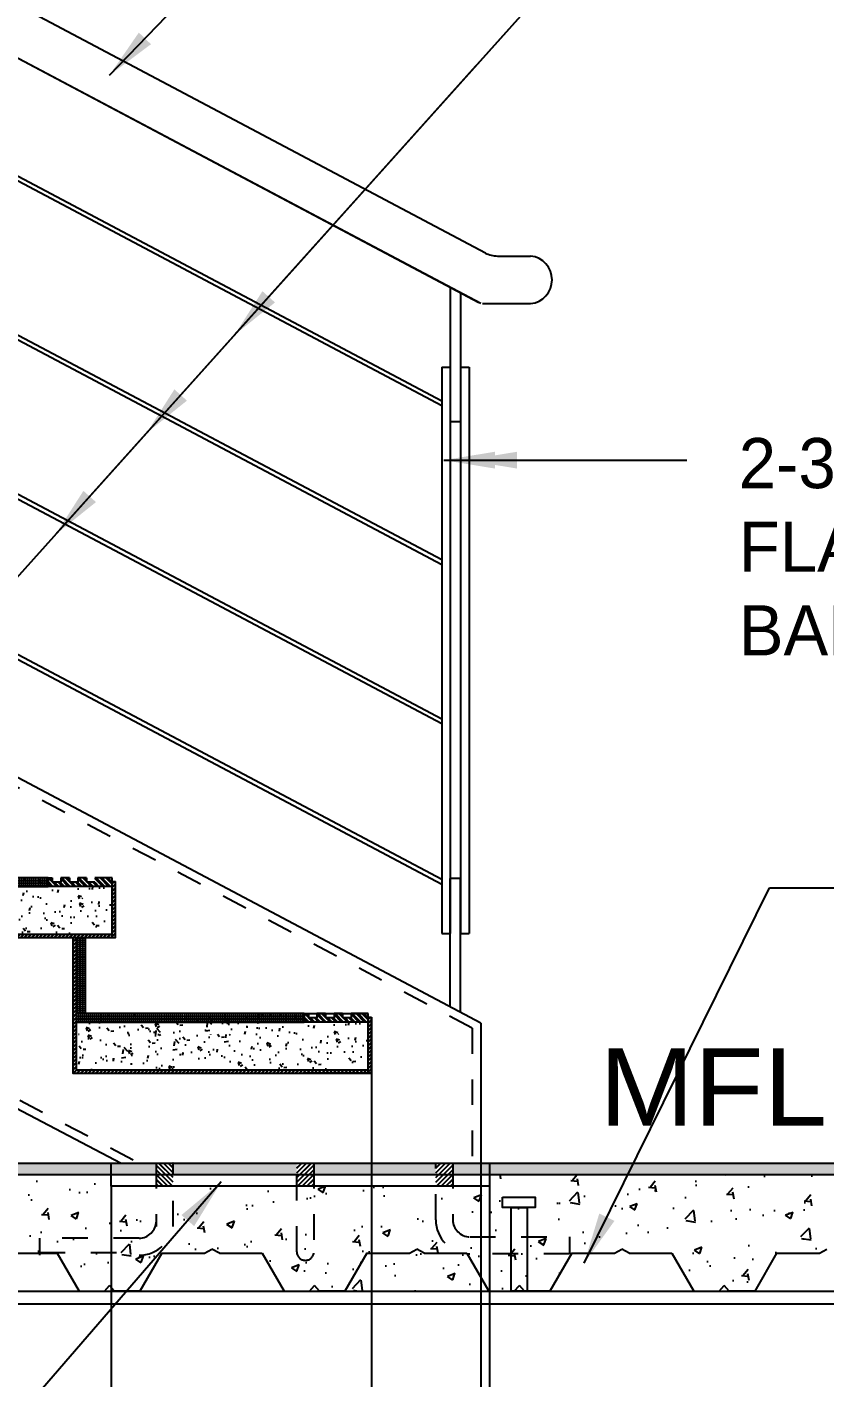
# Model space of a CAD drawing. Header units: millimetres. Extents: x 2148 to 2681, y 758 to 986.
# Drawn here: x 2606.1 to 2609.21, y 872.57 to 877.84 of the extents above; entities that cross this region are included whole.
import ezdxf

# ---------------------------------------------------------------- set-up
doc = ezdxf.new("R2010")
doc.units = ezdxf.units.MM
doc.linetypes.add('27-A-2008-DD$0$LVL 5$0$xa-fp_t1_l05-09$0$HIDDEN2', pattern=[0.1875, 0.125, -0.0625])
doc.linetypes.add('HIDDEN', pattern=[0.375, 0.25, -0.125])
for name, color, linetype in [('1', 2, 'Continuous'), ('4CO', 4, 'Continuous'), ('A-DETAILS', 1, 'Continuous'), ('A-Hatch', 253, 'Continuous'), ('A-Stairs', 1, 'Continuous'), ('A-Wall', 4, 'Continuous'), ('A_BEAM', 2, 'HIDDEN'), ('A_TILES', 8, 'Continuous'), ('HATCH', 8, 'Continuous')]:
    doc.layers.add(name, color=color, linetype=linetype)
doc.styles.add('ARIALNW', font='ARIALN.TTF')
doc.styles.add('MMTX$0$ESMX$0$X-OPTA1D', font='x-opta1d')
doc.dimstyles.new('DIM 100', dxfattribs={"dimtxt": 0.2, "dimasz": 0.2, "dimexe": 0.1, "dimexo": 0, "dimgap": 0.05, "dimtad": 1, "dimzin": 0, "dimdsep": 46, "dimtxsty": 'ARIALNW', "dimcen": 0.09, "dimclrd": 6, "dimclre": 6, "dimclrt": 13, "dimadec": 0, "dimazin": 0, "dimtfac": 1, "dimtofl": 0, "dimtmove": 2, "dimatfit": 3, "dimfxl": 1, "dimtolj": 1, "dimtzin": 0, "dimarcsym": 0})
doc.dimstyles.new('DIM 30', dxfattribs={"dimtxt": 0.32, "dimasz": 0.27, "dimexe": 0.1, "dimexo": 0, "dimgap": 0.08, "dimtad": 1, "dimlfac": 0.3, "dimrnd": 0.005, "dimzin": 1, "dimdsep": 46, "dimtxsty": 'ARIALNW', "dimcen": 0.09, "dimclrd": 6, "dimclre": 6, "dimclrt": 13, "dimadec": 0, "dimazin": 0, "dimtfac": 1, "dimtofl": 0, "dimtmove": 2, "dimatfit": 3, "dimfxl": 1, "dimtolj": 1, "dimtzin": 0, "dimarcsym": 0})
pattern_1 = [(130, (11261.81057, -2084.30246), (-0.1349516065, -0.01180673), [0.014111111, -0.155222222]), (185, (11261.81057, -2084.30246), (0.026105797, 0.141523439), [0.0112888889, -0.1241777777]), (79.549, (11261.79932, -2084.30344), (-0.1088462974, 0.129716065), [0.0119925926, -0.1319185184]), (133.8158, (11261.81057, -2084.26483), (-0.2007992893, -0.031142465), [0.0211666666, -0.232833333]), (83.3644, (11261.79383, -2084.26742), (-0.1758549883, 0.1832781894), [0.017988889, -0.1978777776]), (188.816, (11261.81057, -2084.26483), (-0.1758552634, 0.183277865), [0.0169333333, -0.1862666665]), (159, (11261.79175, -2084.27423), (-0.1123073183, -0.0757522359), [0.014111111, -0.155222222]), (214, (11261.79175, -2084.27423), (-0.0457792802, 0.1364355303), [0.0112888889, -0.1241777777]), (108.5486, (11261.78239, -2084.28055), (-0.1580862893, 0.0606835982), [0.0119925926, -0.1319185184]), (142.5, (11261.810565, -2084.302456), (-0.00228785426, 0.06263336207), [0, -0.1226725925, 0, -0.12605925913, 0, -0.124648148]), (172.5, (11261.810565, -2084.302456), (-0.04949604625, 0.0742078331), [0, -0.0718725925, 0, -0.11985037025, 0, -0.04750740736]), (212.5, (11261.85252, -2084.302456), (-0.1004374778, -0.00424351406), [0, -0.047037037, 0, -0.1467555554, 0, -0.19473333314]), (222.5, (11261.87134, -2084.30246), (-0.1097253194, 0.0188344378), [0, -0.0611481481, 0, -0.0974607406, 0, -0.13828888875])]
pattern_2 = [(45, (16.984463, 53.649626), (-0.007353910524, 0.007353910524), []), (45, (16.985797, 53.649626), (-0.007353910524, 0.007353910524), [])]
pattern_3 = [(45, (17.984463, 53.119323), (-0.007353910524, 0.007353910524), []), (45, (17.985797, 53.119323), (-0.007353910524, 0.007353910524), [])]
pattern_4 = [(50, (1e-12, 3e-13), (0.303641115, -0.026565143), [0.03175, -0.34925]), (355, (1e-12, 3e-13), (-0.058738043, 0.318427738), [0.0254, -0.2794]), (100.451, (0.0253, -0.0022), (0.24490417, 0.291861146), [0.026983333, -0.296816667]), (46.1842, (1e-12, 0.08467), (0.4517984, -0.070070547), [0.047625, -0.523875]), (96.6356, (0.03765, 0.07883), (0.395673724, 0.41237593), [0.040475, -0.445225]), (351.184, (1e-12, 0.08467), (0.39567434, 0.4123752), [0.0381, -0.4191]), (21, (0.04233, 0.0635), (0.252691466, -0.17044253), [0.03175, -0.34925]), (326, (0.04233, 0.0635), (0.10300338, 0.306979944), [0.0254, -0.2794]), (71.4514, (0.0634, 0.0493), (0.35569415, 0.136538096), [0.026983333, -0.296816667]), (37.5, (1e-12, 3e-13), (0.005147672, 0.140925065), [0, -0.276013333, 0, -0.283633333, 0, -0.280458333]), (7.5, (1e-12, 3e-13), (0.111366104, 0.166967625), [0, -0.161713333, 0, -0.269663333, 0, -0.106891667]), (327.5, (-0.0944, 3e-13), (0.2259843253, -0.0095479067), [0, -0.105833333, 0, -0.3302, 0, -0.43815]), (317.5, (-0.13674, 3e-13), (0.246881969, 0.042377485), [0, -0.137583333, 0, -0.219286667, 0, -0.31115])]

# ---------------------------------------------------------------- blocks, each defined once
blk = doc.blocks.new('*D2878')
at = {"layer": 'A-Wall', "color": 6, "lineweight": -2, "transparency": 16777216}
for p, q in [((2607.4432, 873.9491), (2607.4432, 871.8082)), ((2607.8691, 873.9491), (2607.8691, 871.8082)), ((2607.1732, 871.9082), (2606.9032, 871.9082)), ((2608.1391, 871.9082), (2608.4091, 871.9082))]:
    blk.add_line(p, q, dxfattribs=at)
at = {"layer": 'A-Wall', "color": 6, "transparency": 16777216}
for points in [[(2607.1732, 871.9532), (2607.1732, 871.8632), (2607.4432, 871.9082)], [(2608.1391, 871.9532), (2608.1391, 871.8632), (2607.8691, 871.9082)]]:
    blk.add_solid(points, dxfattribs=at)
at = {"layer": 'Defpoints', "color": 0, "transparency": 16777216}
for p in [(2607.4432, 873.9491, 0), (2607.8691, 873.9491, 0), (2607.4432, 871.9082)]:
    blk.add_point(p, dxfattribs=at)
at = {"layer": 'A-Wall', "color": 13, "transparency": 16777216, "insert": (2607.6562, 872.1803), "char_height": 0.27, "attachment_point": 5, "style": 'ARIALNW'}
blk.add_mtext('\\A1;0.13', dxfattribs=at)
blk = doc.blocks.new('*D2879')
at = {"layer": 'A-Wall', "color": 6, "lineweight": -2, "transparency": 16777216}
for p, q in [((2606.4259, 873.3117), (2606.4259, 871.1055)), ((2607.9039, 873.3117), (2607.9039, 871.1055)), ((2607.6339, 871.2055), (2606.6959, 871.2055))]:
    blk.add_line(p, q, dxfattribs=at)
at = {"layer": 'A-Wall', "color": 6, "transparency": 16777216}
for points in [[(2606.6959, 871.2505), (2606.6959, 871.1605), (2606.4259, 871.2055)], [(2607.6339, 871.2505), (2607.6339, 871.1605), (2607.9039, 871.2055)]]:
    blk.add_solid(points, dxfattribs=at)
at = {"layer": 'Defpoints', "color": 0, "transparency": 16777216}
for p in [(2606.4259, 873.3117, 0), (2607.9039, 873.3117, 0), (2606.4259, 871.2055)]:
    blk.add_point(p, dxfattribs=at)
at = {"layer": 'A-Wall', "color": 13, "transparency": 16777216, "insert": (2607.1649, 871.4233), "char_height": 0.27, "attachment_point": 5, "style": 'ARIALNW'}
blk.add_mtext('\\A1;0.45', dxfattribs=at)

msp = doc.modelspace()

# ---------------------------------------------------------------- hatches: boundary and pattern name
at = {"layer": 'A-Hatch'}
h = msp.add_hatch(dxfattribs=at)
h.set_pattern_fill('BRASS', color=256, scale=0.001667, style=0)
h.set_pattern_definition([(0, (-6057.413005, -2047.138963), (0, 0.010583333333), []), (0, (-6057.413005, -2047.133672), (0, 0.010583333333), [0.005291666667, -0.002645833333])])
h.paths.add_polyline_path([(2605.2898871, 874.5165828), (2605.2898871, 874.4832495), (2606.1798871, 874.4832495), (2606.1798871, 874.5165828)])
h = msp.add_hatch(dxfattribs=at)
h.set_pattern_fill('BRASS', color=256, scale=0.0017, angle=90, style=0)
h.set_pattern_definition([(90, (16.984463, 53.649626), (-0.010795, 7e-19), []), (90, (16.979066, 53.649626), (-0.010795, 7e-19), [0.0053975, -0.00269875])])
h.paths.add_polyline_path([(2606.2898871, 873.9862798), (2606.3245736, 873.9862798), (2606.3245736, 874.2832495), (2606.2898871, 874.2832495)])
h = msp.add_hatch(dxfattribs=at)
h.set_pattern_fill('BRASS', color=256, scale=0.001667, style=0)
h.set_pattern_definition([(0, (-6056.413005, -2047.669266), (0, 0.010583333333), []), (0, (-6056.413005, -2047.663975), (0, 0.010583333333), [0.005291666667, -0.002645833333])])
h.paths.add_polyline_path([(2606.2898871, 873.9862798), (2606.2898871, 873.9529465), (2607.1798871, 873.9529465), (2607.1798871, 873.9862798)])
h = msp.add_hatch(dxfattribs=at)
h.set_pattern_fill('BRASS', color=256, scale=0.001667, style=0)
h.set_pattern_definition([(0, (9.545178, -18.220308), (0, 0.010583333333), []), (0, (9.545178, -18.215017), (0, 0.010583333333), [0.005291666667, -0.002645833333])])
h.paths.add_polyline_path([(2607.9102673, 873.4021563), (2607.9102673, 873.3571563), (2609.8694479, 873.3571563), (2609.8694479, 873.4021563)])
h.paths.add_polyline_path([(2607.7602667, 873.4021563), (2607.7602667, 873.3571563), (2607.9102673, 873.3571563), (2607.9102673, 873.4021563)])
h.paths.add_polyline_path([(2607.2177858, 873.4021563), (2607.2177858, 873.3571563), (2607.6936, 873.3571563), (2607.6936, 873.4021563)])
h.paths.add_polyline_path([(2606.6685502, 873.4021563), (2606.6685502, 873.3571563), (2607.1511191, 873.3571563), (2607.1511191, 873.4021563)])
h.paths.add_polyline_path([(2604.356558, 873.4021563), (2604.356558, 873.3571563), (2606.4479119, 873.3571563), (2606.4479119, 873.4021563)])
h.paths.add_polyline_path([(2606.4479119, 873.4021563), (2606.4479119, 873.3571563), (2606.6018836, 873.3571563), (2606.6018836, 873.4021563)])
h = msp.add_hatch(dxfattribs=at)
h.set_pattern_fill('JIS_LC_8', color=256, scale=0.001667, style=0)
h.set_pattern_definition([(135, (11271.991667, -2047.138963), (0.009192388155, 0.009192388155), []), (135, (11271.991, -2047.138963), (0.009192388155, 0.009192388155), [])])
h.paths.add_polyline_path([(2606.6018836, 873.4021563), (2606.6685502, 873.4021563), (2606.6685502, 873.3116547), (2606.6018836, 873.3116547)])
h = msp.add_hatch(dxfattribs=at)
h.set_pattern_fill('JIS_LC_8', color=256, scale=0.001667, style=0)
h.set_pattern_definition([(45, (-6058.171997, -2047.138963), (-0.009192388155, 0.009192388155), []), (45, (-6058.171331, -2047.138963), (-0.009192388155, 0.009192388155), [])])
h.paths.add_polyline_path([(2607.2177858, 873.4021563), (2607.1511191, 873.4021563), (2607.1511191, 873.3116547), (2607.2177858, 873.3116547)])
h = msp.add_hatch(dxfattribs=at)
h.set_pattern_fill('JIS_LC_8', color=256, scale=0.001667, style=0)
h.set_pattern_definition([(45, (-6057.629516, -2047.138963), (-0.009192388155, 0.009192388155), []), (45, (-6057.62885, -2047.138963), (-0.009192388155, 0.009192388155), [])])
h.paths.add_polyline_path([(2607.7602667, 873.4021563), (2607.6936, 873.4021563), (2607.6936, 873.3116547), (2607.7602667, 873.3116547)])
at = {"layer": 'A-Stairs'}
h = msp.add_hatch(dxfattribs=at)
h.set_pattern_fill('JIS_LC_8A', color=256, scale=0.001333, style=0)
h.set_pattern_definition(pattern_2)
h.paths.add_polyline_path([(2605.2898871, 874.2965828), (2605.2898871, 874.8135525), (2605.2765537, 874.8135525), (2605.2765537, 874.2832495), (2606.4298871, 874.2832495), (2606.4298871, 874.2965828)])
h = msp.add_hatch(dxfattribs=at)
h.set_pattern_fill('AR-CONC', color=256, scale=0.000740741, style=0)
h.set_pattern_definition([(130, (11260.81057, -2083.77215), (-0.1349516065, -0.01180673), [0.014111111, -0.155222222]), (185, (11260.81057, -2083.77215), (0.026105797, 0.141523439), [0.0112888889, -0.1241777777]), (79.549, (11260.79932, -2083.77314), (-0.1088462974, 0.129716065), [0.0119925926, -0.1319185184]), (133.8158, (11260.81057, -2083.73452), (-0.2007992893, -0.031142465), [0.0211666666, -0.232833333]), (83.3644, (11260.79383, -2083.73712), (-0.1758549883, 0.1832781894), [0.017988889, -0.1978777776]), (188.816, (11260.81057, -2083.73452), (-0.1758552634, 0.183277865), [0.0169333333, -0.1862666665]), (159, (11260.79175, -2083.74393), (-0.1123073183, -0.0757522359), [0.014111111, -0.155222222]), (214, (11260.79175, -2083.74393), (-0.0457792802, 0.1364355303), [0.0112888889, -0.1241777777]), (108.5486, (11260.78239, -2083.75024), (-0.1580862893, 0.0606835982), [0.0119925926, -0.1319185184]), (142.5, (11260.810565, -2083.772153), (-0.00228785426, 0.06263336207), [0, -0.1226725925, 0, -0.12605925913, 0, -0.124648148]), (172.5, (11260.810565, -2083.77215), (-0.04949604625, 0.0742078331), [0, -0.0718725925, 0, -0.11985037025, 0, -0.04750740736]), (212.5, (11260.85252, -2083.772153), (-0.1004374778, -0.00424351406), [0, -0.047037037, 0, -0.1467555554, 0, -0.19473333314]), (222.5, (11260.87134, -2083.77215), (-0.1097253194, 0.0188344378), [0, -0.0611481481, 0, -0.0974607406, 0, -0.13828888875])])
h.paths.add_polyline_path([(2605.2898871, 874.4350564), (2605.2898871, 874.5165828), (2606.1798871, 874.5165828), (2606.1798871, 874.4832495), (2606.4298871, 874.4832495), (2606.4298871, 874.4350564)])
h = msp.add_hatch(dxfattribs=at)
h.set_pattern_fill('ANSI32', color=256, scale=0.001667, style=0)
h.set_pattern_definition([(135, (11260.810565, -2083.772153), (0.01122532015, 0.01122532015), []), (135, (11260.803082, -2083.772153), (0.01122532015, 0.01122532015), [])])
h.paths.add_polyline_path([(2606.1798871, 874.5165828), (2606.1965537, 874.5165828), (2606.1965537, 874.4999162), (2606.2298871, 874.4999162), (2606.2298871, 874.5165828), (2606.2632204, 874.5165828), (2606.2632204, 874.4999162), (2606.2965537, 874.4999162), (2606.2965537, 874.5165828), (2606.3298871, 874.5165828), (2606.3298871, 874.4999162), (2606.3632204, 874.4999162), (2606.3632204, 874.5165828), (2606.4298871, 874.5165828), (2606.4298871, 874.4832495), (2606.1798871, 874.4832495)])
h = msp.add_hatch(dxfattribs=at)
h.set_pattern_fill('JIS_LC_8A', color=256, scale=0.001333, style=0)
h.set_pattern_definition(pattern_2)
h.paths.add_polyline_path([(2606.4432204, 874.5019801), (2606.4298871, 874.5019801), (2606.4298871, 874.2832495), (2606.4432204, 874.2832495)])
h = msp.add_hatch(dxfattribs=at)
h.set_pattern_fill('AR-CONC', color=256, scale=0.000740741, style=0)
h.set_pattern_definition(pattern_1)
h.paths.add_polyline_path([(2605.2898871, 874.4350564), (2606.4298871, 874.4350564), (2606.4298871, 874.2965828), (2605.2898871, 874.2965828)])
h = msp.add_hatch(dxfattribs=at)
h.set_pattern_fill('JIS_LC_8A', color=256, scale=0.001333, style=0)
h.set_pattern_definition(pattern_3)
h.paths.add_polyline_path([(2606.2898871, 873.7662798), (2606.2898871, 874.2832495), (2606.2765537, 874.2832495), (2606.2765537, 873.7529465), (2607.4298871, 873.7529465), (2607.4298871, 873.7662798)])
h = msp.add_hatch(dxfattribs=at)
h.set_pattern_fill('AR-CONC', color=256, scale=0.000740741, style=0)
h.set_pattern_definition(pattern_1)
h.paths.add_polyline_path([(2606.2898871, 873.9047533), (2606.2898871, 873.9862798), (2607.1798871, 873.9862798), (2607.1798871, 873.9529465), (2607.4298871, 873.9529465), (2607.4298871, 873.9047533)])
h = msp.add_hatch(dxfattribs=at)
h.set_pattern_fill('ANSI32', color=256, scale=0.001667, style=0)
h.set_pattern_definition([(135, (11261.810565, -2084.302456), (0.01122532015, 0.01122532015), []), (135, (11261.803082, -2084.302456), (0.01122532015, 0.01122532015), [])])
h.paths.add_polyline_path([(2607.1798871, 873.9862798), (2607.1965537, 873.9862798), (2607.1965537, 873.9696131), (2607.2298871, 873.9696131), (2607.2298871, 873.9862798), (2607.2632204, 873.9862798), (2607.2632204, 873.9696131), (2607.2965537, 873.9696131), (2607.2965537, 873.9862798), (2607.3298871, 873.9862798), (2607.3298871, 873.9696131), (2607.3632204, 873.9696131), (2607.3632204, 873.9862798), (2607.4298871, 873.9862798), (2607.4298871, 873.9529465), (2607.1798871, 873.9529465)])
h = msp.add_hatch(dxfattribs=at)
h.set_pattern_fill('JIS_LC_8A', color=256, scale=0.001333, style=0)
h.set_pattern_definition(pattern_3)
h.paths.add_polyline_path([(2607.4432204, 873.9716771), (2607.4298871, 873.9716771), (2607.4298871, 873.7529465), (2607.4432204, 873.7529465)])
h = msp.add_hatch(dxfattribs=at)
h.set_pattern_fill('AR-CONC', color=256, scale=0.000740741, style=0)
h.set_pattern_definition([(130, (11262.81243, -2084.83276), (-0.1349516065, -0.01180673), [0.014111111, -0.155222222]), (185, (11262.81243, -2084.83276), (0.026105797, 0.141523439), [0.0112888889, -0.1241777777]), (79.549, (11262.80118, -2084.83374), (-0.1088462974, 0.129716065), [0.0119925926, -0.1319185184]), (133.8158, (11262.81243, -2084.79513), (-0.2007992893, -0.031142465), [0.0211666666, -0.232833333]), (83.3644, (11262.7957, -2084.79772), (-0.1758549883, 0.1832781894), [0.017988889, -0.1978777776]), (188.816, (11262.81243, -2084.79513), (-0.1758552634, 0.183277865), [0.0169333333, -0.1862666665]), (159, (11262.79361, -2084.80454), (-0.1123073183, -0.0757522359), [0.014111111, -0.155222222]), (214, (11262.79361, -2084.80454), (-0.0457792802, 0.1364355303), [0.0112888889, -0.1241777777]), (108.5486, (11262.78426, -2084.81085), (-0.1580862893, 0.0606835982), [0.0119925926, -0.1319185184]), (142.5, (11262.81243, -2084.83276), (-0.00228785426, 0.06263336207), [0, -0.1226725925, 0, -0.12605925913, 0, -0.124648148]), (172.5, (11262.81243, -2084.83276), (-0.04949604625, 0.0742078331), [0, -0.0718725925, 0, -0.11985037025, 0, -0.04750740736]), (212.5, (11262.854386, -2084.83276), (-0.1004374778, -0.00424351406), [0, -0.047037037, 0, -0.1467555554, 0, -0.19473333314]), (222.5, (11262.8732, -2084.83276), (-0.1097253194, 0.0188344378), [0, -0.0611481481, 0, -0.0974607406, 0, -0.13828888875])])
h.paths.add_polyline_path([(2606.2917511, 873.9047533), (2607.4317511, 873.9047533), (2607.4317511, 873.7662798), (2606.2917511, 873.7662798)])
h = msp.add_hatch(dxfattribs=at)
h.set_pattern_fill('AR-CONC', color=256, scale=0.001667, style=0)
h.set_pattern_definition(pattern_4)
h.paths.add_polyline_path([(2605.991245, 873.0499654), (2606.0200007, 873.0656231), (2606.0487564, 873.0499654), (2606.1468195, 873.0499654), (2606.1468195, 873.108641), (2606.5352169, 873.108641, 0.414213562), (2606.6018836, 873.1753077), (2606.6018836, 873.3116547), (2606.4258917, 873.3116547), (2606.4258917, 873.3571563), (2604.356558, 873.3571563), (2604.356558, 873.3259686), (2604.4476728, 873.2604115), (2604.4476728, 873.0505052), (2604.4486641, 873.0499654), (2604.6153308, 873.0499654), (2604.7010675, 872.9021563), (2604.8001208, 872.9021563), (2604.8199315, 872.9240096), (2604.8397422, 872.9021563), (2604.9387955, 872.9021563), (2605.0245322, 873.0499654), (2605.1911988, 873.0499654), (2605.2199545, 873.0656231), (2605.2487103, 873.0499654), (2605.4153769, 873.0499654), (2605.5011136, 872.9021563), (2605.5877248, 872.9021563), (2605.5877248, 873.2283), (2605.5545801, 873.2283), (2605.5545801, 873.2686542), (2605.6812921, 873.2686542), (2605.6812921, 873.2283), (2605.650646, 873.2283), (2605.650646, 872.9021563), (2605.7388416, 872.9021563), (2605.8245783, 873.0499654)])
h.paths.add_polyline_path([(2607.0154691, 873.0499654), (2607.1012058, 872.9021563), (2607.2002592, 872.9021563), (2607.2200698, 872.9240096), (2607.2398805, 872.9021563), (2607.3389338, 872.9021563), (2607.4246705, 873.0499654), (2607.5913372, 873.0499654), (2607.6200929, 873.0656231), (2607.6488486, 873.0499654), (2607.800878, 873.0499654, -0.357712257), (2607.6936, 873.1807281), (2607.6936, 873.3116547), (2606.6685502, 873.3116547), (2606.6685502, 873.1753077, -0.414213562), (2606.5352169, 873.0419744, 0.414213562), (2606.6685502, 873.1753077), (2606.6685502, 873.3116547), (2606.6018836, 873.3116547), (2606.6018836, 873.1753077, -0.414213562), (2606.5352169, 873.108641), (2606.1468195, 873.108641), (2606.1468195, 873.0499654), (2606.215423, 873.0499654), (2606.3011597, 872.9021563), (2606.4002131, 872.9021563), (2606.4200237, 872.9240096), (2606.4398344, 872.9021563), (2606.5388877, 872.9021563), (2606.6246244, 873.0499654), (2606.7912911, 873.0499654), (2606.8200468, 873.0656231), (2606.8488025, 873.0499654)], flags=17)
h.paths.add_polyline_path([(2607.9038975, 873.3571563), (2607.9038975, 873.3116547), (2606.6685502, 873.3116547), (2606.6685502, 873.1753077, -0.414213562), (2606.5352169, 873.0419744, 0.414213562), (2606.6685502, 873.1753077), (2606.6685502, 873.3116547), (2606.6018836, 873.3116547), (2606.6018836, 873.1753077, -0.414213562), (2606.5352169, 873.108641), (2606.1468195, 873.108641), (2606.1468195, 873.0499654), (2606.215423, 873.0499654), (2606.3011597, 872.9021563), (2606.4002131, 872.9021563), (2606.4200237, 872.9240096), (2606.4398344, 872.9021563), (2606.5388877, 872.9021563), (2606.6246244, 873.0499654), (2606.7912911, 873.0499654), (2606.8200468, 873.0656231), (2606.8488025, 873.0499654), (2607.0154691, 873.0499654), (2607.1012058, 872.9021563), (2607.2002592, 872.9021563), (2607.2200698, 872.9240096), (2607.2398805, 872.9021563), (2608.0003053, 872.9021563), (2608.0201159, 872.9240096), (2608.0399266, 872.9021563), (2608.1389799, 872.9021563), (2608.2247166, 873.0499654), (2608.3913833, 873.0499654), (2608.420139, 873.0656231), (2608.4488947, 873.0499654), (2608.6155614, 873.0499654), (2608.7012981, 872.9021563), (2608.8003514, 872.9021563), (2608.8201621, 872.9240096), (2608.8399727, 872.9021563), (2608.9390261, 872.9021563), (2609.0247627, 873.0499654), (2609.1914294, 873.0499654), (2609.2201851, 873.0656231), (2609.2489408, 873.0499654), (2609.4156075, 873.0499654), (2609.5013442, 872.9021563), (2609.6003975, 872.9021563), (2609.6202082, 872.9240096), (2609.6400188, 872.9021563), (2609.7390722, 872.9021563), (2609.7965821, 873.0013028), (2609.7783331, 873.0091184), (2609.7783331, 873.2604115), (2609.8694479, 873.3259686), (2609.8694479, 873.3571563)])
h.paths.add_polyline_path([(2608.0814305, 873.2283), (2607.9547184, 873.2283), (2607.9547184, 873.2686542), (2608.0814305, 873.2686542)], flags=16)
h = msp.add_hatch(dxfattribs=at)
h.set_pattern_fill('AR-CONC', color=256, scale=0.001667, style=0)
h.set_pattern_definition(pattern_4)
h.paths.add_polyline_path([(2607.4246705, 873.0499654), (2607.5913372, 873.0499654), (2607.6200929, 873.0656231), (2607.6488486, 873.0499654), (2607.800878, 873.0499654, -0.357712257), (2607.6936, 873.1807281), (2607.6936, 873.3116547), (2606.6685502, 873.3116547), (2606.6685502, 873.1753077, -0.414213562), (2606.5352169, 873.0419744, 0.414213562), (2606.6685502, 873.1753077), (2606.6685502, 873.3116547), (2606.6018836, 873.3116547), (2606.6018836, 873.1753077, -0.414213562), (2606.5352169, 873.108641), (2606.1468195, 873.108641), (2606.1468195, 873.0499654), (2606.215423, 873.0499654), (2606.3011597, 872.9021563), (2606.4002131, 872.9021563), (2606.4200237, 872.9240096), (2606.4398344, 872.9021563), (2606.5388877, 872.9021563), (2606.6246244, 873.0499654), (2606.7912911, 873.0499654), (2606.8200468, 873.0656231), (2606.8488025, 873.0499654), (2607.0154691, 873.0499654), (2607.1012058, 872.9021563), (2607.2002592, 872.9021563), (2607.2200698, 872.9240096), (2607.2398805, 872.9021563), (2607.3389338, 872.9021563)])

# ---------------------------------------------------------------- linework, layer by layer
at = {"ltscale": 0.5}
for p, q in [((2607.887629, 876.9576882, 0), (2603.2765755, 879.4029439, 0)), ((2607.8691293, 876.7599818, 0), (2603.1091212, 879.2842285, 0)), ((2607.8625014, 876.7634966, 0), (2603.1091212, 879.2842285, 0)), ((2607.7170679, 876.3794856, 0), (2603.8255986, 878.4431436, 0)), ((2607.7170679, 876.3606204, 0), (2603.8255986, 878.4242784, 0)), ((2607.7170679, 875.7583409, 0), (2603.8255986, 877.8219989, 0)), ((2607.7170679, 875.7394758, 0), (2603.8255986, 877.8031337, 0)), ((2607.7170679, 875.1367649, 0), (2603.8255986, 877.2004229, 0)), ((2607.7170679, 875.1178997, 0), (2603.8255986, 877.1815577, 0)), ((2607.9344793, 876.9460344, 0), (2608.0640867, 876.9460344, 0)), ((2607.9344793, 876.9460344, 0), (2608.0640867, 876.9460344, 0)), ((2607.8765564, 876.7600004, 0), (2608.0640867, 876.7600004, 0)), ((2607.7170679, 874.5098313, 0), (2603.8255986, 876.5734892, 0)), ((2607.7170679, 874.490313, 0), (2603.8255986, 876.553971, 0)), ((2607.7170679, 876.5123921, -0.0000001), (2607.7170679, 874.299395, -0.0000001)), ((2607.7170679, 876.5123921, -0.0000001), (2607.7504012, 876.5123921, -0.0000001)), ((2607.7904012, 876.5123921, -0.0000001), (2607.8237345, 876.5123921, -0.0000001)), ((2607.8237345, 876.5123921, -0.0000001), (2607.8237345, 874.299395, -0.0000001)), ((2607.8237345, 876.5123921, -0.0000001), (2607.8237345, 874.299395, -0.0000001)), ((2607.7504012, 876.4823921, -0.0000001), (2607.7504012, 874.299395, -0.0000001)), ((2607.7904012, 876.4823921, -0.0000001), (2607.7904012, 874.299395, -0.0000001)), ((2607.7170679, 874.299395, -0.0000001), (2607.7504012, 874.299395, -0.0000001)), ((2607.7904012, 874.299395, -0.0000001), (2607.8237345, 874.299395, -0.0000001))]:
    msp.add_line(p, q, dxfattribs=at)
at = {"ltscale": 0.05}
for p, q in [((2606.1798871, 874.5165828, 0), (2606.1798871, 874.4832495, 0)), ((2606.1798871, 874.5165828, 0), (2606.1965537, 874.5165828, 0)), ((2606.1965537, 874.5165828, 0), (2606.1965537, 874.4999162, 0)), ((2606.2298871, 874.4999162, 0), (2606.1965537, 874.4999162, 0)), ((2606.2632204, 874.5165828, 0), (2606.2298871, 874.5165828, 0)), ((2606.2298871, 874.5165828, 0), (2606.2298871, 874.4999162, 0)), ((2606.2632204, 874.5165828, 0), (2606.2632204, 874.4999162, 0)), ((2606.2965537, 874.4999162, 0), (2606.2632204, 874.4999162, 0)), ((2606.3298871, 874.5165828, 0), (2606.2965537, 874.5165828, 0)), ((2606.2965537, 874.5165828, 0), (2606.2965537, 874.4999162, 0)), ((2606.3298871, 874.5165828, 0), (2606.3298871, 874.4999162, 0)), ((2606.3632204, 874.4999162, 0), (2606.3298871, 874.4999162, 0)), ((2606.4298871, 874.5165828, 0), (2606.3632204, 874.5165828, 0)), ((2606.4298871, 874.2832495, 0), (2606.4298871, 874.5165828, 0)), ((2606.4298871, 874.5019801, 0), (2606.4432204, 874.5019801, 0)), ((2606.4298871, 874.4832495, 0), (2606.1798871, 874.4832495, 0)), ((2605.2898871, 874.2965828, 0), (2606.4298871, 874.2965828, 0)), ((2606.2898871, 874.2832495), (2606.2898871, 873.7662798)), ((2606.2898871, 873.9862798), (2606.2898871, 873.7662798)), ((2607.1798871, 873.9862798, -0.0000001), (2607.1965537, 873.9862798, -0.0000001)), ((2607.1798871, 873.9862798, 0), (2607.1798871, 873.9529465, 0)), ((2607.1798871, 873.9862798, 0), (2607.1965537, 873.9862798, 0)), ((2607.1965537, 873.9862798, 0), (2607.1965537, 873.9696131, 0)), ((2607.2298871, 873.9696131, 0), (2607.1965537, 873.9696131, 0)), ((2607.2632204, 873.9862798, -0.0000001), (2607.2298871, 873.9862798, -0.0000001)), ((2607.2632204, 873.9862798, 0), (2607.2298871, 873.9862798, 0)), ((2607.2298871, 873.9862798, 0), (2607.2298871, 873.9696131, 0)), ((2607.2632204, 873.9862798, 0), (2607.2632204, 873.9696131, 0)), ((2607.2965537, 873.9696131, 0), (2607.2632204, 873.9696131, 0)), ((2607.3298871, 873.9862798, -0.0000001), (2607.2965537, 873.9862798, -0.0000001)), ((2607.3298871, 873.9862798, 0), (2607.2965537, 873.9862798, 0)), ((2607.2965537, 873.9862798, 0), (2607.2965537, 873.9696131, 0)), ((2607.3298871, 873.9862798, 0), (2607.3298871, 873.9696131, 0)), ((2607.3632204, 873.9696131, 0), (2607.3298871, 873.9696131, 0)), ((2607.4298871, 873.9862798, -0.0000001), (2607.3632204, 873.9862798, -0.0000001)), ((2607.4298871, 873.9862798, 0), (2607.3632204, 873.9862798, 0)), ((2607.3632204, 873.9862798, 0), (2607.3632204, 873.9696131, 0)), ((2607.4298871, 873.7529465), (2607.4298871, 873.9862798)), ((2607.4298871, 873.9716771), (2607.4432204, 873.9716771)), ((2607.4298871, 873.9529465, 0), (2607.1798871, 873.9529465, 0)), ((2606.2898871, 873.7662798), (2607.4298871, 873.7662798)), ((2604.356558, 873.4021563, 0.0000001), (2609.8694479, 873.4021563, 0.0000001)), ((2604.356558, 873.3571563, 0.0000001), (2609.8694479, 873.3571563, 0.0000001)), ((2604.3456286, 872.9021563, 0.0000001), (2609.8803773, 872.9021563, 0.0000001))]:
    msp.add_line(p, q, dxfattribs=at)
for points, elevation in [([(2605.2765537, 874.8135525), (2605.2765537, 874.2832495), (2606.4432204, 874.2832495)], 0), ([(2605.2765537, 874.5165828), (2605.2765537, 874.2832495), (2606.4432204, 874.2832495), (2606.4432204, 874.5019801)], 0), ([(2606.2765537, 874.2832495), (2606.2765537, 873.7529465), (2607.4432204, 873.7529465)], 0), ([(2606.2765537, 873.9862798), (2606.2765537, 873.9862798), (2606.2765537, 873.7529465), (2607.4432204, 873.7529465), (2607.4432204, 873.9716771)], 0), ([(2607.1798871, 873.9862798), (2607.4298871, 873.9862798)], -0.0000001), ([(2607.4432204, 873.9716771), (2607.4432204, 873.7529465), (2607.1798871, 873.7529465)], -0.0000001), ([(2607.4432204, 873.7529465), (2607.4432204, 873.9716771)], -0.0000001)]:
    msp.add_lwpolyline(points, dxfattribs=dict(at, elevation=elevation))
at = {"ltscale": 0.05, "elevation": -0.0000001}
msp.add_lwpolyline([(2606.4258917, 873.4021563), (2607.9038975, 873.4021563), (2607.9038975, 873.3116547), (2606.4258917, 873.3116547)], close=True, dxfattribs=at)
msp.add_lwpolyline([(2606.4258917, 873.4021563), (2607.9038975, 873.4021563), (2607.9038975, 873.3116547), (2606.4258917, 873.3116547)], close=True, dxfattribs=at)
at = {"ltscale": 0.5}
for centre, radius, start, end in [((2607.9344793, 877.0460344, 0), 0.1, 242.0628572, 270), ((2608.0544031, 876.8530174, 0), 0.0935197, 275.9434468, 84.0565532)]:
    msp.add_arc(centre, radius, start, end, dxfattribs=at)
at = {"layer": '1', "ltscale": 0.5}
for p, q in [((2607.7504012, 876.8219551, -0.0000001), (2607.7504012, 876.307325, -0.0000001)), ((2607.7504012, 876.806046, -0.0000001), (2607.7504012, 876.2981187, -0.0000001)), ((2607.7904012, 876.800743, -0.0000001), (2607.7904012, 876.2981187, -0.0000001)), ((2607.7904012, 876.800743, -0.0000001), (2607.7904012, 876.2981187, -0.0000001)), ((2607.7904012, 876.2981187, -0.0000001), (2607.7504012, 876.2981187, -0.0000001)), ((2607.7504012, 874.0110441, -0.0000001), (2607.7504012, 874.5136684, -0.0000001)), ((2607.7904012, 874.5136684, -0.0000001), (2607.7504012, 874.5136684, -0.0000001)), ((2607.7904012, 873.989832, -0.0000001), (2607.7904012, 874.5136684, -0.0000001))]:
    msp.add_line(p, q, dxfattribs=at)
at = {"layer": '4CO', "ltscale": 0.5}
for p, q in [((2607.8691293, 873.9490708, 0), (2603.3546592, 876.3431079, 0)), ((2603.0482687, 875.1930741, -0.0000001), (2606.4659056, 873.4021563, -0.0000001)), ((2607.8691293, 873.9490708, 0), (2607.8691293, 873.4021563, -0.0000001))]:
    msp.add_line(p, q, dxfattribs=at)
at = {"layer": 'A-DETAILS', "linetype": '27-A-2008-DD$0$LVL 5$0$xa-fp_t1_l05-09$0$HIDDEN2', "ltscale": 0.5}
for p, q in [((2607.8357959, 873.9290172, 0), (2603.3390425, 876.3136592, 0)), ((2603.058272, 875.2254648, -0.0000001), (2606.5377207, 873.4021563, -0.0000001)), ((2607.8357959, 873.9290172, -0.0000001), (2607.8357959, 873.4021563, -0.0000001))]:
    msp.add_line(p, q, dxfattribs=at)
at = {"layer": 'A-Stairs', "linetype": '27-A-2008-DD$0$LVL 5$0$xa-fp_t1_l05-09$0$HIDDEN2', "ltscale": 0.1}
for p, q in [((2606.6018836, 873.4021563, 0.0000001), (2606.6018836, 873.1541522, 0.0000001)), ((2606.6685502, 873.1541522, 0.0000001), (2606.6685502, 873.4021563, 0.0000001)), ((2607.1511191, 873.0552084, -0.0000001), (2607.1511191, 873.4021563, -0.0000001)), ((2607.2177858, 873.4021563, -0.0000001), (2607.2177858, 873.0552084, -0.0000001)), ((2607.6936, 873.1807281, 0.0000001), (2607.6936, 873.4021563, 0.0000001)), ((2607.7602667, 873.4021563, 0.0000001), (2607.7602667, 873.1807281, 0.0000001)), ((2606.5352169, 873.108641, 0.0000001), (2606.1468195, 873.108641, 0.0000001)), ((2606.1468195, 873.108641, 0.0000001), (2606.1468195, 873.0419744, 0.0000001)), ((2607.8269334, 873.1140615, 0.0000001), (2608.2153308, 873.1140615, 0.0000001)), ((2608.2153308, 873.1140615, 0.0000001), (2608.2153308, 873.0473948, 0.0000001)), ((2606.1468195, 873.052901, -0.0000007), (2606.5352169, 873.052901, -0.0000007)), ((2608.2153308, 873.0473948, 0.0000001), (2607.8269334, 873.0473948, 0.0000001))]:
    msp.add_line(p, q, dxfattribs=at)
for centre, radius, start, end in [((2606.5352169, 873.1753077, 0.0000001), 0.0666667, 270, 0), ((2606.5352169, 873.1753077, 0.0000001), 0.1333333, 270, 0), ((2607.8269334, 873.1807281, 0.0000001), 0.1333333, 180, 270), ((2607.8269334, 873.1807281, 0.0000001), 0.0666667, 180, 270), ((2607.1844525, 873.0552084, -0.0000011), 0.0333333, 180, 0)]:
    msp.add_arc(centre, radius, start, end, dxfattribs=at)
at = {"layer": 'A_BEAM', "linetype": 'ByBlock'}
for p, q in [((2603.8602532, 872.9021563, 0.0000001), (2610.6790694, 872.9021563, 0.0000001)), ((2603.8602532, 872.8521563, 0.0000001), (2610.6790694, 872.8521563, 0.0000001))]:
    msp.add_line(p, q, dxfattribs=at)
at = {"layer": 'A_TILES'}
msp.add_line((2606.3245736, 874.2832495, 0), (2606.3245736, 873.9862798, -0.0000001), dxfattribs=at)
at = {"layer": 'A_TILES', "elevation": 0}
for points in [[(2605.2898871, 874.4832495), (2606.1798871, 874.4832495), (2606.1798871, 874.5165828), (2605.2898871, 874.5165828)], [(2606.2898871, 873.9529465), (2607.1798871, 873.9529465), (2607.1798871, 873.9862798), (2606.2898871, 873.9862798)]]:
    msp.add_lwpolyline(points, close=True, dxfattribs=at)
at = {"layer": 'HATCH', "ltscale": 0.5}
for p, q in [((2606.7912911, 873.0499654, -0.0000004), (2606.8200468, 873.0656231, -0.0000014)), ((2606.8488025, 873.0499654, -0.0000004), (2606.8200468, 873.0656231, -0.0000014)), ((2607.5913372, 873.0499654, -0.0000004), (2607.6200929, 873.0656231, -0.0000014)), ((2607.6488486, 873.0499654, -0.0000004), (2607.6200929, 873.0656231, -0.0000014)), ((2608.3913833, 873.0499654, -0.0000004), (2608.420139, 873.0656231, -0.0000014)), ((2608.4488947, 873.0499654, -0.0000004), (2608.420139, 873.0656231, -0.0000014)), ((2609.1914294, 873.0499654, -0.0000004), (2609.2201851, 873.0656231, -0.0000014)), ((2606.0487564, 873.0499654, -0.0000004), (2606.215423, 873.0499654, -0.0000004)), ((2606.215423, 873.0499654, -0.0000004), (2606.3011597, 872.9021563, 0.0000001)), ((2606.6246244, 873.0499654, -0.0000004), (2606.5388877, 872.9021563, 0.0000001)), ((2606.6246244, 873.0499654, -0.0000004), (2606.7912911, 873.0499654, -0.0000004)), ((2606.8488025, 873.0499654, -0.0000004), (2607.0154691, 873.0499654, -0.0000004)), ((2607.0154691, 873.0499654, -0.0000004), (2607.1012058, 872.9021563, 0.0000001)), ((2607.4246705, 873.0499654, -0.0000004), (2607.3389338, 872.9021563, 0.0000001)), ((2607.4246705, 873.0499654, -0.0000004), (2607.5913372, 873.0499654, -0.0000004)), ((2607.6488486, 873.0499654, -0.0000004), (2607.8155153, 873.0499654, -0.0000004)), ((2607.8155153, 873.0499654, -0.0000004), (2607.901252, 872.9021563, 0.0000001)), ((2608.2247166, 873.0499654, -0.0000004), (2608.1389799, 872.9021563, 0.0000001)), ((2608.2247166, 873.0499654, -0.0000004), (2608.3913833, 873.0499654, -0.0000004)), ((2608.4488947, 873.0499654, -0.0000004), (2608.6155614, 873.0499654, -0.0000004)), ((2608.6155614, 873.0499654, -0.0000004), (2608.7012981, 872.9021563, 0.0000001)), ((2609.0247627, 873.0499654, -0.0000004), (2608.9390261, 872.9021563, 0.0000001)), ((2609.0247627, 873.0499654, -0.0000004), (2609.1914294, 873.0499654, -0.0000004)), ((2606.4002131, 872.9021563, 0.0000001), (2606.4200237, 872.9240096, -0.0000014)), ((2606.4398344, 872.9021563, 0.0000001), (2606.4200237, 872.9240096, -0.0000014)), ((2607.2002592, 872.9021563, 0.0000001), (2607.2200698, 872.9240096, -0.0000014)), ((2607.2398805, 872.9021563, 0.0000001), (2607.2200698, 872.9240096, -0.0000014)), ((2608.0003053, 872.9021563, 0.0000001), (2608.0201159, 872.9240096, -0.0000014)), ((2608.0399266, 872.9021563, 0.0000001), (2608.0201159, 872.9240096, -0.0000014)), ((2608.8003514, 872.9021563, 0.0000001), (2608.8201621, 872.9240096, -0.0000014)), ((2608.8399727, 872.9021563, 0.0000001), (2608.8201621, 872.9240096, -0.0000014)), ((2606.3011597, 872.9021563, 0.0000001), (2606.4002131, 872.9021563, 0.0000001)), ((2606.5388877, 872.9021563, 0.0000001), (2606.4398344, 872.9021563, 0.0000001)), ((2607.1012058, 872.9021563, 0.0000001), (2607.2002592, 872.9021563, 0.0000001)), ((2607.3389338, 872.9021563, 0.0000001), (2607.2398805, 872.9021563, 0.0000001)), ((2607.901252, 872.9021563, 0.0000001), (2608.0003053, 872.9021563, 0.0000001)), ((2608.1389799, 872.9021563, 0.0000001), (2608.0399266, 872.9021563, 0.0000001)), ((2608.7012981, 872.9021563, 0.0000001), (2608.8003514, 872.9021563, 0.0000001)), ((2608.9390261, 872.9021563, 0.0000001), (2608.8399727, 872.9021563, 0.0000001))]:
    msp.add_line(p, q, dxfattribs=at)
at = {"layer": 'HATCH', "ltscale": 0.5, "elevation": -0.0000001}
for points in [[(2607.9547184, 873.2686542), (2608.0814305, 873.2686542), (2608.0814305, 873.2283), (2607.9547184, 873.2283)], [(2607.9878632, 873.2283), (2608.0507844, 873.2283), (2608.0507844, 872.9021563), (2607.9878632, 872.9021563)]]:
    msp.add_lwpolyline(points, close=True, dxfattribs=at)

# ---------------------------------------------------------------- texts
at = {"color": 2, "style": 'MMTX$0$ESMX$0$X-OPTA1D', "width": 1.1}
msp.add_text('MFL', height=0.3024, dxfattribs=at).set_placement((2608.3318795, 873.5479896, 0.0000001))
at = {"color": 2, "insert": (2608.8767038, 876.2348923), "char_height": 0.196, "width": 3.75127899, "attachment_point": 1, "style": 'MMTX$0$ESMX$0$X-OPTA1D'}
msp.add_mtext('2-32 X 9 MM EPOXY PAINTED FLAT BAR\\PBALUSTER', dxfattribs=at)

# ---------------------------------------------------------------- dimensions: what is measured, and where the dimension line sits
at = {"layer": 'A-Wall'}
dim = msp.add_linear_dim(base=(2607.4432204, 871.9082036), p1=(2607.8691293, 873.9490708, 0), p2=(2607.4432204, 873.9490708, -0.0000001), dimstyle='DIM 30', override={"dimtxt": 0.27}, dxfattribs=at)
dim.commit()
dim.dimension.update_dxf_attribs({"geometry": '*D2878', "text_midpoint": (2607.6561748, 872.1803033), "dimtype": 160})
dim = msp.add_linear_dim(base=(2606.4258917, 871.2054517), p1=(2607.9038975, 873.3116547, -0.0000001), p2=(2606.4258917, 873.3116547, -0.0000001), dimstyle='DIM 30', override={"dimtxt": 0.27}, dxfattribs=at)
dim.commit()
dim.dimension.update_dxf_attribs({"geometry": '*D2879', "text_midpoint": (2607.1648946, 871.4233064)})

# ---------------------------------------------------------------- leaders
for points in [[(2606.4194374, 877.6521533, 0), (2608.2260716, 879.5306485, 0), (2609.0837736, 879.5306485, 0)], [(2605.8295113, 875.4341379, 0), (2608.2596498, 878.1459538, 0), (2609.1173518, 878.1459538, 0)], [(2606.9080328, 876.6376708, 0), (2608.1937916, 878.072462, 0)], [(2606.5642406, 876.2540296, 0), (2607.8499994, 877.6888208, 0)], [(2606.2089886, 875.8576004, 0), (2607.4947474, 877.2923916, 0)], [(2607.7249595, 876.1484448, -0.0000001), (2608.6736996, 876.1484448, -0.0000001)], [(2607.8114727, 876.1484448, -0.0000001), (2608.5933731, 876.1484448, -0.0000001)], [(2608.2733327, 873.011224, -0.0000004), (2608.9969536, 874.4774282, -0.0000004), (2609.5599428, 874.4774282, -0.0000004)], [(2606.8564724, 873.3285888, 0), (2604.8747362, 871.0397929, 0), (2603.2850031, 871.0397929, 0)]]:
    msp.add_leader(points, dimstyle='DIM 100', override={"dimgap": 0.05, "dimtad": 0}, dxfattribs=at)

doc.saveas('drawing.dxf')
